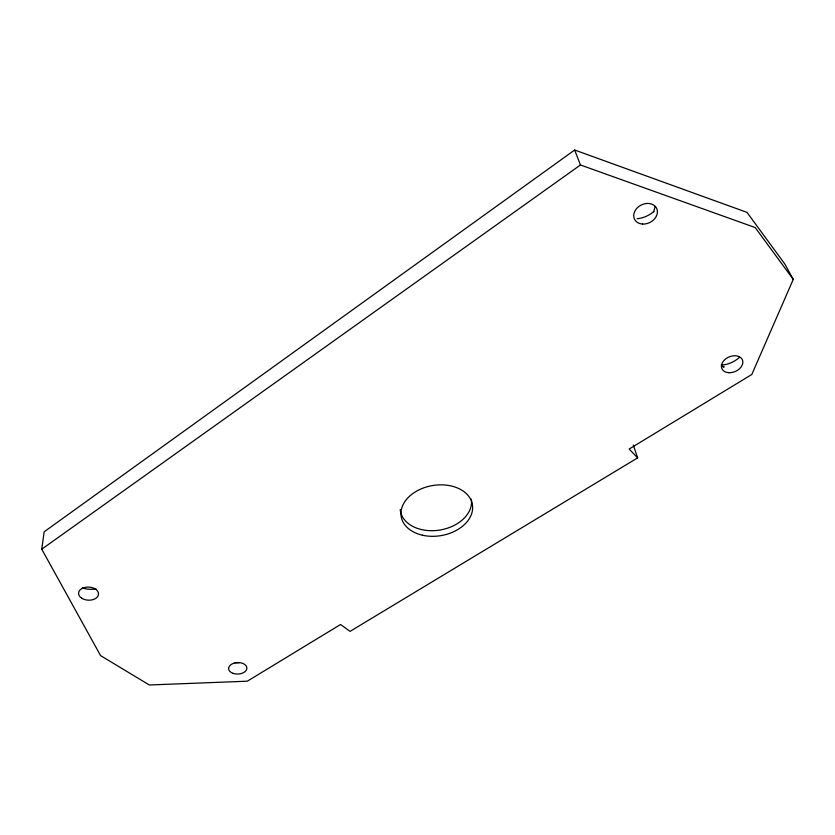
<?xml version="1.0" encoding="UTF-8"?>
<svg xmlns="http://www.w3.org/2000/svg" width="835" height="835" viewBox="0 0 835 835"><rect width="100%" height="100%" fill="white"/><g stroke="black" fill="none" stroke-linecap="round" stroke-linejoin="round"><path stroke-width="1.25" d="M655.12 206.537L653.638 211.86M41.75 549.2L44.14 531.822L574.657 150.018L747.012 212.382L784.796 263.985L793.25 279.391L751.813 374.466L629.152 449.053L637.648 457.862L350.074 631.364L340.544 624.507L247.337 681.183L149.329 684.982L100.576 655.611L41.75 549.2L580.45 164.975L755.195 227.558L793.25 279.391M721.68 366.356L724.196 367.003L722.035 366.095M574.657 150.018L580.45 164.975M633.285 445.076L637.648 457.862M239.342 662.666A18.088 11.523 -2.2 0 1 234.677 662.677M96.088 588.915A19.769 13.099 3.3 0 1 82.321 587.976M653.93 211.391A24.309 19.372 -27.4 0 1 637.084 218.749M471.347 499.236A35.947 25.384 -9.5 0 1 438.907 530.194A35.947 25.384 -9.5 0 1 400.215 509.475M739.476 357.338A22.002 15.761 -23.6 0 1 721.252 365.104M232.902 673.313A9.154 5.751 -2.3 0 0 246.899 668.292A9.154 5.751 -2.3 0 0 233.476 663.334A9.154 5.751 -2.3 0 0 232.902 673.313M81.746 598.225A10.01 6.555 3.1 0 0 98.3 595.386A10.01 6.555 3.1 0 0 85.598 587.276A10.01 6.555 3.1 0 0 81.746 598.225M729.059 372.713A11.158 7.901 -23.2 0 0 742.566 360.282A11.158 7.901 -23.2 0 0 724.78 359.687A11.158 7.901 -23.2 0 0 729.059 372.713M642.658 224.062A12.337 9.749 -26.8 0 0 656.957 209.105A12.337 9.749 -26.8 0 0 637.042 208.092A12.337 9.749 -26.8 0 0 642.658 224.062M422.395 535.204A36.114 25.394 -9.5 0 0 472.443 504.82A36.114 25.394 -9.5 0 0 415.559 491.752A36.114 25.394 -9.5 0 0 422.395 535.204"/></g></svg>
